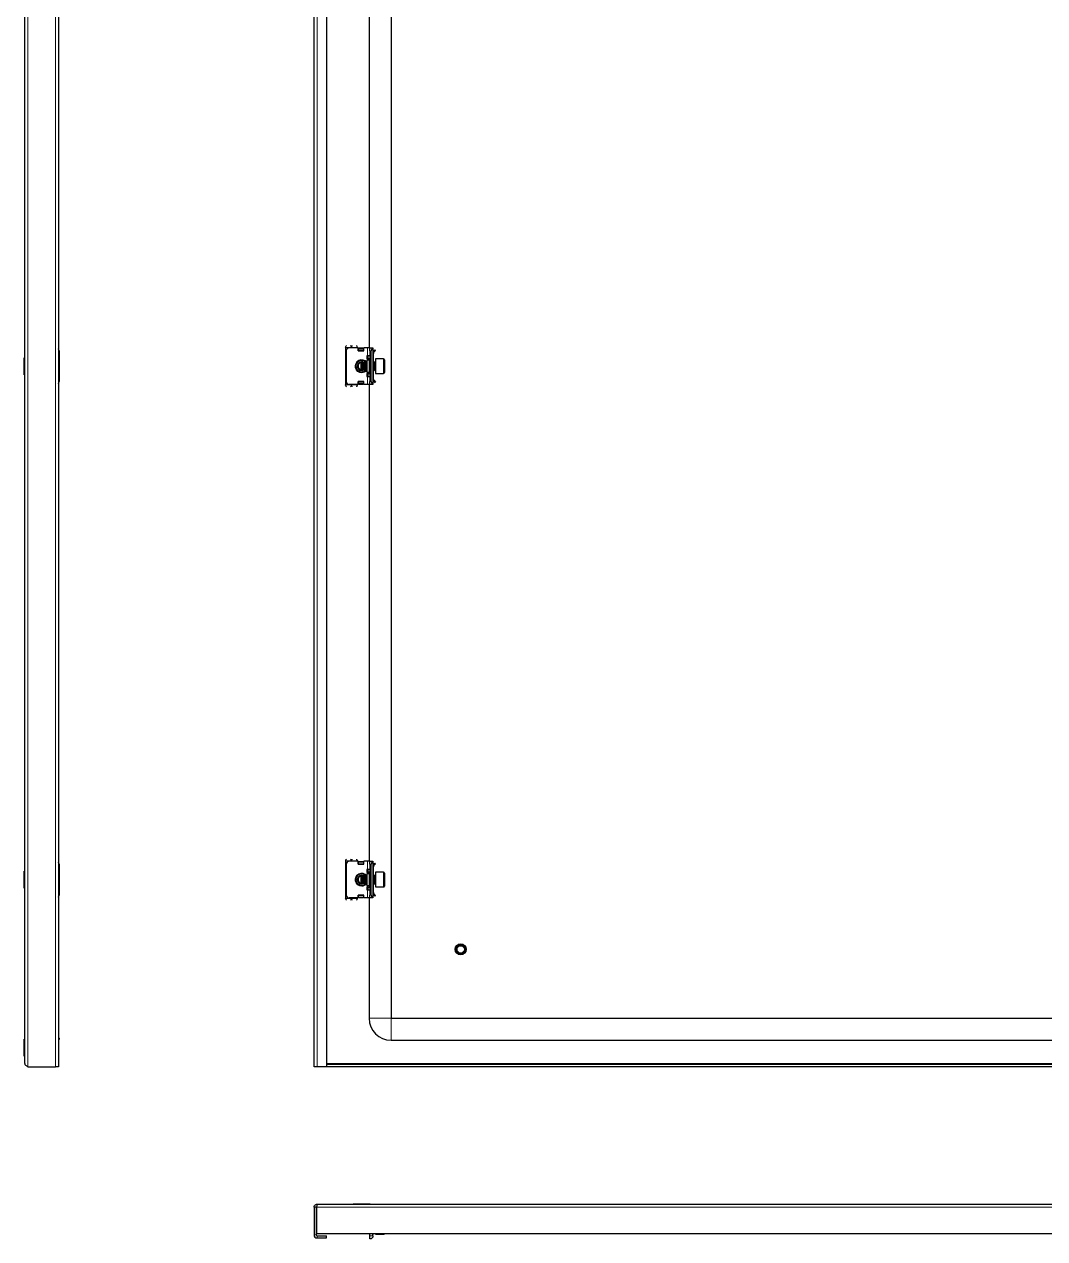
# Model space of a CAD drawing. Header units: millimetres. Extents: x -975 to 2254, y -479 to 1191.
# Drawn here: x 862 to 1558, y -465 to 363 of the extents above; entities that cross this region are included whole.
import ezdxf

# ---------------------------------------------------------------- set-up
doc = ezdxf.new("R2010")
doc.units = ezdxf.units.MM

msp = doc.modelspace()

# ---------------------------------------------------------------- linework, layer by layer
at = {"color": 7, "linetype": 'Continuous', "lineweight": 25}
for p, q in [((862.25, -345.42), (862.25, 1005.38)), ((885.25, 1007.48), (885.25, -347.52)), ((1059.52, -347.52), (1059.52, 1007.48)), ((1068.02, 1007.48), (1068.02, -347.52)), ((1112.02, 974.48), (1112.02, -314.52)), ((1097.02, 517.48), (1097.02, 142.48)), ((1081.02, 142.73), (1081.02, 117.23)), ((1089.52, 142.48), (1083.52, 142.48)), ((1089.02, 142.73), (1089.02, 142.48)), ((1089.52, 142.48), (1089.52, 140.48)), ((1089.72, 142.36), (1089.52, 142.36)), ((1089.72, 140.48), (1089.72, 142.36)), ((1089.77, 142.1), (1090.27, 142.46)), ((1090.27, 142.1), (1089.77, 141.75)), ((1089.77, 141.75), (1089.77, 142.1)), ((1089.77, 140.84), (1089.77, 141.75)), ((1089.77, 140.48), (1089.77, 140.84)), ((1090.27, 142.46), (1090.27, 142.1)), ((1090.27, 142.46), (1092.77, 142.46)), ((1090.27, 142.1), (1092.77, 142.1)), ((1092.77, 142.1), (1092.77, 142.46)), ((1092.77, 142.46), (1093.27, 142.1)), ((1093.27, 141.75), (1092.77, 142.1)), ((1093.27, 142.1), (1093.27, 141.75)), ((1093.27, 141.75), (1093.27, 140.84)), ((1093.27, 140.84), (1093.27, 140.48)), ((1093.52, 140.48), (1093.52, 142.48)), ((1096.02, 142.48), (1093.52, 142.48)), ((1097.52, 142.48), (1096.02, 142.48)), ((1097.52, 140.48), (1097.52, 142.48)), ((1097.52, 142.48), (1099.52, 142.48)), ((1099.52, 142.48), (1099.52, 142.21)), ((1099.52, 142.21), (1099.52, 117.75)), ((1099.52, 141.4), (1099.73, 141.19)), ((1100.1, 140.15), (1101.08, 141.12)), ((1100.46, 139.79), (1101.43, 140.77)), ((1101.08, 141.12), (1101.43, 140.77)), ((862.25, 135.77), (861.95, 135.77)), ((861.95, 127.84), (861.95, 135.77)), ((885.75, 140.48), (885.75, 119.48)), ((1081.52, 140.48), (1081.52, 119.48)), ((1089.52, 140.48), (1093.52, 140.48)), ((1091.82, 132.74), (1091, 132.55)), ((1092.07, 132.98), (1091.52, 132.43)), ((1092.13, 132.98), (1092.07, 132.98)), ((1092.07, 132.98), (1092.07, 127.21)), ((1092.52, 132.43), (1092.13, 132.98)), ((1092.13, 132.98), (1092.13, 131.13)), ((1092.68, 132.66), (1092.31, 132.73)), ((1092.91, 132.98), (1092.52, 132.43)), ((1093.13, 132.98), (1092.91, 132.98)), ((1092.91, 132.98), (1092.91, 131.13)), ((1093.52, 132.43), (1093.13, 132.98)), ((1093.13, 132.98), (1093.13, 131.13)), ((1093.35, 132.67), (1093.59, 132.54)), ((1093.91, 132.98), (1093.52, 132.43)), ((1094.13, 132.98), (1093.91, 132.98)), ((1093.91, 132.98), (1093.91, 131.13)), ((1094.52, 132.43), (1094.13, 132.98)), ((1094.13, 132.98), (1094.13, 131.13)), ((1094.91, 132.98), (1094.52, 132.43)), ((1095.13, 132.98), (1094.91, 132.98)), ((1094.91, 132.98), (1094.91, 131.13)), ((1095.52, 132.43), (1095.13, 132.98)), ((1095.13, 132.98), (1095.13, 131.13)), ((1095.52, 136.98), (1095.52, 134.98)), ((1096.02, 136.98), (1095.52, 136.98)), ((1095.52, 135.23), (1096.52, 135.23)), ((1095.52, 134.98), (1097.19, 134.02)), ((1097.02, 133.98), (1095.52, 133.98)), ((1095.52, 133.98), (1095.52, 125.98)), ((1097.52, 136.98), (1096.02, 136.98)), ((1096.52, 135.23), (1097.02, 135.23)), ((1097.02, 135.23), (1097.02, 134.12)), ((1097.52, 140.48), (1097.52, 119.48)), ((1098.52, 119.48), (1098.52, 140.48)), ((1100.02, 138.73), (1099.52, 138.73)), ((1100.02, 135.23), (1099.52, 135.23)), ((1099.91, 132.98), (1099.52, 132.43)), ((1100.13, 132.98), (1099.91, 132.98)), ((1099.91, 132.98), (1099.91, 131.13)), ((1100.02, 140.48), (1100.02, 140.02)), ((1100.02, 135.23), (1100.02, 138.73)), ((1100.02, 132.98), (1100.02, 135.23)), ((1100.46, 139.79), (1100.1, 140.15)), ((1100.52, 132.43), (1100.13, 132.98)), ((1100.13, 132.98), (1100.13, 131.13)), ((1100.91, 132.98), (1100.52, 132.43)), ((1101.27, 132.98), (1100.91, 132.98)), ((1100.91, 132.98), (1100.91, 131.13)), ((1106.92, 134.98), (1101.52, 134.98)), ((1101.52, 134.98), (1101.52, 125.36)), ((1107.52, 134.38), (1107.52, 125.92)), ((861.95, 124.2), (861.95, 127.84)), ((861.95, 124.2), (862.25, 124.2)), ((1091.52, 132.43), (1091.52, 127.72)), ((1091.52, 127.72), (1091.52, 127.54)), ((1091.52, 127.54), (1092.07, 126.98)), ((1092.07, 127.21), (1092.07, 126.98)), ((1092.07, 126.98), (1092.13, 126.98)), ((1092.13, 131.13), (1092.13, 126.98)), ((1092.13, 126.98), (1092.52, 127.54)), ((1092.52, 132.43), (1092.52, 130.92)), ((1092.52, 130.92), (1092.52, 127.54)), ((1092.52, 127.54), (1092.91, 126.98)), ((1092.91, 131.13), (1092.91, 126.98)), ((1092.91, 126.98), (1093.13, 126.98)), ((1093.13, 131.13), (1093.13, 126.98)), ((1093.13, 126.98), (1093.52, 127.54)), ((1093.59, 127.43), (1093.35, 127.29)), ((1093.52, 132.43), (1093.52, 130.92)), ((1093.52, 130.92), (1093.52, 127.54)), ((1093.52, 127.54), (1093.91, 126.98)), ((1093.91, 131.13), (1093.91, 126.98)), ((1093.91, 126.98), (1094.13, 126.98)), ((1094.13, 131.13), (1094.13, 126.98)), ((1094.13, 126.98), (1094.52, 127.54)), ((1094.52, 132.43), (1094.52, 130.92)), ((1094.52, 130.92), (1094.52, 127.54)), ((1094.52, 127.54), (1094.91, 126.98)), ((1094.91, 131.13), (1094.91, 126.98)), ((1094.91, 126.98), (1095.13, 126.98)), ((1095.13, 131.13), (1095.13, 126.98)), ((1095.13, 126.98), (1095.52, 127.54)), ((1095.52, 125.98), (1097.02, 125.98)), ((1097.19, 125.95), (1095.52, 124.98)), ((1095.52, 124.98), (1095.52, 122.98)), ((1096.52, 124.73), (1095.52, 124.73)), ((1097.02, 124.73), (1096.52, 124.73)), ((1097.02, 125.85), (1097.02, 124.73)), ((1099.52, 127.54), (1099.91, 126.98)), ((1099.52, 124.73), (1100.02, 124.73)), ((1099.91, 131.13), (1099.91, 126.98)), ((1099.91, 126.98), (1100.13, 126.98)), ((1100.02, 124.73), (1100.02, 126.98)), ((1100.02, 121.23), (1100.02, 124.73)), ((1100.13, 131.13), (1100.13, 126.98)), ((1100.13, 126.98), (1100.52, 127.54)), ((1100.52, 132.43), (1100.52, 130.92)), ((1100.52, 130.92), (1100.52, 127.54)), ((1100.52, 127.54), (1100.91, 126.98)), ((1100.91, 131.13), (1100.91, 126.98)), ((1100.91, 126.98), (1101.27, 126.98)), ((1101.52, 125.36), (1101.52, 124.98)), ((1101.52, 124.98), (1106.92, 124.98)), ((1107.52, 125.92), (1107.52, 125.58)), ((1089.52, 117.48), (1083.52, 117.48)), ((1089.02, 117.48), (1089.02, 117.23)), ((1093.52, 119.48), (1089.52, 119.48)), ((1089.52, 119.48), (1089.52, 117.48)), ((1089.52, 117.6), (1089.72, 117.6)), ((1089.72, 117.6), (1089.72, 119.48)), ((1089.77, 119.13), (1089.77, 119.48)), ((1089.77, 118.22), (1089.77, 119.13)), ((1089.77, 118.22), (1090.27, 117.86)), ((1089.77, 117.86), (1089.77, 118.22)), ((1090.27, 117.51), (1089.77, 117.86)), ((1092.77, 117.86), (1090.27, 117.86)), ((1090.27, 117.86), (1090.27, 117.51)), ((1092.77, 117.51), (1090.27, 117.51)), ((1092.77, 117.86), (1093.27, 118.22)), ((1092.77, 117.51), (1092.77, 117.86)), ((1093.27, 117.86), (1092.77, 117.51)), ((1093.27, 119.48), (1093.27, 119.13)), ((1093.27, 119.13), (1093.27, 118.22)), ((1093.27, 118.22), (1093.27, 117.86)), ((1093.52, 117.48), (1093.52, 119.48)), ((1096.02, 117.48), (1093.52, 117.48)), ((1095.52, 122.98), (1096.02, 122.98)), ((1096.02, 122.98), (1097.52, 122.98)), ((1097.52, 117.48), (1096.02, 117.48)), ((1097.02, 117.48), (1097.02, -207.52)), ((1097.52, 117.48), (1097.52, 119.48)), ((1099.52, 117.48), (1097.52, 117.48)), ((1100.02, 121.23), (1099.52, 121.23)), ((1099.73, 118.78), (1099.52, 118.57)), ((1099.52, 117.75), (1099.52, 117.48)), ((1100.02, 119.48), (1100.02, 119.88)), ((1100.46, 120.17), (1100.1, 119.82)), ((1100.1, 119.82), (1101.08, 118.84)), ((1100.46, 120.17), (1101.43, 119.2)), ((1101.08, 118.84), (1101.43, 119.2)), ((862.25, -214.23), (861.95, -214.23)), ((861.95, -222.16), (861.95, -214.23)), ((885.75, -209.52), (885.75, -230.52)), ((1081.02, -207.27), (1081.02, -232.77)), ((1081.52, -209.52), (1081.52, -230.52)), ((1089.52, -207.52), (1083.52, -207.52)), ((1089.02, -207.27), (1089.02, -207.52)), ((1089.52, -207.52), (1089.52, -209.52)), ((1089.72, -207.64), (1089.52, -207.64)), ((1089.52, -209.52), (1093.52, -209.52)), ((1089.72, -209.52), (1089.72, -207.64)), ((1089.77, -207.9), (1090.27, -207.54)), ((1090.27, -207.9), (1089.77, -208.25)), ((1089.77, -208.25), (1089.77, -207.9)), ((1089.77, -209.16), (1089.77, -208.25)), ((1089.77, -209.52), (1089.77, -209.16)), ((1090.27, -207.54), (1090.27, -207.9)), ((1090.27, -207.54), (1092.77, -207.54)), ((1090.27, -207.9), (1092.77, -207.9)), ((1092.77, -207.9), (1092.77, -207.54)), ((1092.77, -207.54), (1093.27, -207.9)), ((1093.27, -208.25), (1092.77, -207.9)), ((1093.27, -207.9), (1093.27, -208.25)), ((1093.27, -208.25), (1093.27, -209.16)), ((1093.27, -209.16), (1093.27, -209.52)), ((1096.02, -207.52), (1093.52, -207.52)), ((1093.52, -209.52), (1093.52, -207.52)), ((1095.52, -213.02), (1095.52, -215.02)), ((1096.02, -213.02), (1095.52, -213.02)), ((1095.52, -214.77), (1096.52, -214.77)), ((1095.52, -215.02), (1097.19, -215.98)), ((1097.52, -207.52), (1096.02, -207.52)), ((1097.52, -213.02), (1096.02, -213.02)), ((1096.52, -214.77), (1097.02, -214.77)), ((1097.02, -214.77), (1097.02, -215.88)), ((1097.52, -209.52), (1097.52, -207.52)), ((1097.52, -207.52), (1099.52, -207.52)), ((1097.52, -209.52), (1097.52, -230.52)), ((1098.52, -230.52), (1098.52, -209.52)), ((1099.52, -207.52), (1099.52, -207.79)), ((1099.52, -207.79), (1099.52, -232.25)), ((1099.52, -208.6), (1099.73, -208.81)), ((1100.02, -211.27), (1099.52, -211.27)), ((1100.02, -214.77), (1099.52, -214.77)), ((1100.02, -209.52), (1100.02, -209.98)), ((1100.02, -214.77), (1100.02, -211.27)), ((1100.02, -217.02), (1100.02, -214.77)), ((1100.1, -209.85), (1101.08, -208.88)), ((1100.46, -210.21), (1100.1, -209.85)), ((1100.46, -210.21), (1101.43, -209.23)), ((1101.08, -208.88), (1101.43, -209.23)), ((1106.92, -215.02), (1101.52, -215.02)), ((1101.52, -215.02), (1101.52, -224.64)), ((861.95, -225.8), (861.95, -222.16)), ((1091.82, -217.26), (1091, -217.45)), ((1092.07, -217.02), (1091.52, -217.57)), ((1091.52, -217.57), (1091.52, -222.28)), ((1091.52, -222.28), (1091.52, -222.46)), ((1091.52, -222.46), (1092.07, -223.02)), ((1092.13, -217.02), (1092.07, -217.02)), ((1092.07, -217.02), (1092.07, -222.79)), ((1092.07, -222.79), (1092.07, -223.02)), ((1092.07, -223.02), (1092.13, -223.02)), ((1092.52, -217.57), (1092.13, -217.02)), ((1092.13, -217.02), (1092.13, -218.87)), ((1092.13, -218.87), (1092.13, -223.02)), ((1092.13, -223.02), (1092.52, -222.46)), ((1092.68, -217.34), (1092.31, -217.27)), ((1092.91, -217.02), (1092.52, -217.57)), ((1092.52, -217.57), (1092.52, -219.08)), ((1092.52, -219.08), (1092.52, -222.46)), ((1092.52, -222.46), (1092.91, -223.02)), ((1093.13, -217.02), (1092.91, -217.02)), ((1092.91, -217.02), (1092.91, -218.87)), ((1092.91, -218.87), (1092.91, -223.02)), ((1092.91, -223.02), (1093.13, -223.02)), ((1093.52, -217.57), (1093.13, -217.02)), ((1093.13, -217.02), (1093.13, -218.87)), ((1093.13, -218.87), (1093.13, -223.02)), ((1093.13, -223.02), (1093.52, -222.46)), ((1093.35, -217.33), (1093.59, -217.46)), ((1093.59, -222.57), (1093.35, -222.71)), ((1093.91, -217.02), (1093.52, -217.57)), ((1093.52, -217.57), (1093.52, -219.08)), ((1093.52, -219.08), (1093.52, -222.46)), ((1093.52, -222.46), (1093.91, -223.02)), ((1094.13, -217.02), (1093.91, -217.02)), ((1093.91, -217.02), (1093.91, -218.87)), ((1093.91, -218.87), (1093.91, -223.02)), ((1093.91, -223.02), (1094.13, -223.02)), ((1094.52, -217.57), (1094.13, -217.02)), ((1094.13, -217.02), (1094.13, -218.87)), ((1094.13, -218.87), (1094.13, -223.02)), ((1094.13, -223.02), (1094.52, -222.46)), ((1094.91, -217.02), (1094.52, -217.57)), ((1094.52, -217.57), (1094.52, -219.08)), ((1094.52, -219.08), (1094.52, -222.46)), ((1094.52, -222.46), (1094.91, -223.02)), ((1095.13, -217.02), (1094.91, -217.02)), ((1094.91, -217.02), (1094.91, -218.87)), ((1094.91, -218.87), (1094.91, -223.02)), ((1094.91, -223.02), (1095.13, -223.02)), ((1095.52, -217.57), (1095.13, -217.02)), ((1095.13, -217.02), (1095.13, -218.87)), ((1095.13, -218.87), (1095.13, -223.02)), ((1095.13, -223.02), (1095.52, -222.46)), ((1097.02, -216.02), (1095.52, -216.02)), ((1095.52, -216.02), (1095.52, -224.02)), ((1099.91, -217.02), (1099.52, -217.57)), ((1099.52, -222.46), (1099.91, -223.02)), ((1100.13, -217.02), (1099.91, -217.02)), ((1099.91, -217.02), (1099.91, -218.87)), ((1099.91, -218.87), (1099.91, -223.02)), ((1099.91, -223.02), (1100.13, -223.02)), ((1100.02, -225.27), (1100.02, -223.02)), ((1100.52, -217.57), (1100.13, -217.02)), ((1100.13, -217.02), (1100.13, -218.87)), ((1100.13, -218.87), (1100.13, -223.02)), ((1100.13, -223.02), (1100.52, -222.46)), ((1100.91, -217.02), (1100.52, -217.57)), ((1100.52, -217.57), (1100.52, -219.08)), ((1100.52, -219.08), (1100.52, -222.46)), ((1100.52, -222.46), (1100.91, -223.02)), ((1101.27, -217.02), (1100.91, -217.02)), ((1100.91, -217.02), (1100.91, -218.87)), ((1100.91, -218.87), (1100.91, -223.02)), ((1100.91, -223.02), (1101.27, -223.02)), ((1107.52, -215.62), (1107.52, -224.08)), ((861.95, -225.8), (862.25, -225.8)), ((1093.52, -230.52), (1089.52, -230.52)), ((1089.52, -230.52), (1089.52, -232.52)), ((1089.72, -232.4), (1089.72, -230.52)), ((1089.77, -230.87), (1089.77, -230.52)), ((1089.77, -231.78), (1089.77, -230.87)), ((1093.27, -230.52), (1093.27, -230.87)), ((1093.27, -230.87), (1093.27, -231.78)), ((1093.52, -232.52), (1093.52, -230.52)), ((1095.52, -224.02), (1097.02, -224.02)), ((1097.19, -224.05), (1095.52, -225.02)), ((1095.52, -225.02), (1095.52, -227.02)), ((1096.52, -225.27), (1095.52, -225.27)), ((1095.52, -227.02), (1096.02, -227.02)), ((1096.02, -227.02), (1097.52, -227.02)), ((1097.02, -225.27), (1096.52, -225.27)), ((1097.02, -224.15), (1097.02, -225.27)), ((1097.52, -232.52), (1097.52, -230.52)), ((1099.52, -225.27), (1100.02, -225.27)), ((1100.02, -228.77), (1099.52, -228.77)), ((1099.73, -231.22), (1099.52, -231.43)), ((1100.02, -228.77), (1100.02, -225.27)), ((1100.02, -230.52), (1100.02, -230.12)), ((1100.46, -229.83), (1100.1, -230.18)), ((1100.1, -230.18), (1101.08, -231.16)), ((1100.46, -229.83), (1101.43, -230.8)), ((1101.08, -231.16), (1101.43, -230.8)), ((1101.52, -224.64), (1101.52, -225.02)), ((1101.52, -225.02), (1106.92, -225.02)), ((1107.52, -224.08), (1107.52, -224.42)), ((1089.52, -232.52), (1083.52, -232.52)), ((1089.02, -232.52), (1089.02, -232.77)), ((1089.52, -232.4), (1089.72, -232.4)), ((1089.77, -231.78), (1090.27, -232.14)), ((1089.77, -232.14), (1089.77, -231.78)), ((1090.27, -232.49), (1089.77, -232.14)), ((1092.77, -232.14), (1090.27, -232.14)), ((1090.27, -232.14), (1090.27, -232.49)), ((1092.77, -232.49), (1090.27, -232.49)), ((1092.77, -232.14), (1093.27, -231.78)), ((1092.77, -232.49), (1092.77, -232.14)), ((1093.27, -232.14), (1092.77, -232.49)), ((1093.27, -231.78), (1093.27, -232.14)), ((1096.02, -232.52), (1093.52, -232.52)), ((1097.52, -232.52), (1096.02, -232.52)), ((1097.02, -232.52), (1097.02, -314.52)), ((1099.52, -232.52), (1097.52, -232.52)), ((1099.52, -232.25), (1099.52, -232.52)), ((1112.02, -314.52), (2201.02, -314.52)), ((862.25, -328.73), (861.95, -328.73)), ((861.95, -340.3), (861.95, -328.73)), ((885.75, -328.02), (885.25, -327.52)), ((885.75, -329.02), (885.25, -329.02)), ((885.75, -328.02), (885.75, -329.02)), ((1112.02, -329.52), (1644.02, -329.52)), ((861.95, -340.3), (862.25, -340.3)), ((864.35, -347.52), (883.15, -347.52)), ((885.25, -347.52), (883.15, -347.52)), ((1061.62, -347.52), (1059.52, -347.52)), ((1068.02, -347.52), (1061.62, -347.52)), ((2245.02, -346.02), (1068.02, -346.02)), ((2245.02, -347.52), (1068.02, -347.52)), ((1061.02, -443.36), (1059.52, -443.36)), ((1059.52, -443.36), (1059.52, -462.16)), ((1061.02, -443.36), (1061.02, -462.16)), ((1061.22, -443.36), (1061.22, -461.26)), ((1061.62, -441.26), (2251.42, -441.26)), ((1086.23, -440.96), (1086.23, -441.26)), ((1086.23, -440.96), (1097.8, -440.96)), ((1097.8, -441.26), (1097.8, -440.96)), ((1061.22, -461.26), (2251.82, -461.26)), ((1061.62, -462.76), (1068.02, -462.76)), ((1068.02, -464.26), (1068.02, -462.76)), ((1097.52, -462.76), (1097.52, -461.26)), ((1097.52, -464.76), (1097.52, -462.76)), ((1099.52, -462.76), (1099.52, -461.26)), ((1100.02, -461.76), (1099.52, -461.76)), ((1099.52, -462.76), (1099.52, -463.76)), ((1101.52, -461.26), (1101.52, -461.76)), ((1101.52, -461.76), (1106.92, -461.76)), ((1061.62, -464.26), (1068.02, -464.26)), ((1098.52, -464.76), (1097.52, -464.76)), ((1098.52, -464.76), (1099.52, -463.76))]:
    msp.add_line(p, q, dxfattribs=at)
at = {"color": 8, "linetype": 'Continuous', "lineweight": 18}
for p, q in [((864.35, -347.52), (864.35, 1007.48)), ((883.15, -347.52), (883.15, 1007.48)), ((1061.62, 1007.48), (1061.62, -347.52)), ((1081.02, 142.73), (1085.02, 142.73)), ((1085.02, 142.73), (1089.02, 142.73)), ((1093.27, 140.84), (1089.77, 140.84)), ((1096.02, 142.48), (1096.02, 136.98)), ((1099.52, 140.98), (1099.73, 141.19)), ((1096.52, 136.98), (1096.52, 135.23)), ((1097.02, 125.98), (1097.02, 133.98)), ((1098.52, 140.48), (1097.52, 140.48)), ((1099.52, 140.48), (1100.02, 140.48)), ((1101.27, 126.98), (1101.27, 132.98)), ((1106.92, 125.36), (1106.92, 134.98)), ((1096.52, 124.73), (1096.52, 122.98)), ((1106.92, 124.98), (1106.92, 125.36)), ((1081.02, 117.23), (1085.02, 117.23)), ((1089.02, 117.23), (1085.02, 117.23)), ((1089.77, 119.13), (1093.27, 119.13)), ((1096.02, 122.98), (1096.02, 117.48)), ((1097.52, 119.48), (1098.52, 119.48)), ((1099.52, 119.48), (1100.02, 119.48)), ((1099.52, 118.98), (1099.73, 118.78)), ((1081.02, -207.27), (1085.02, -207.27)), ((1085.02, -207.27), (1089.02, -207.27)), ((1093.27, -209.16), (1089.77, -209.16)), ((1096.02, -207.52), (1096.02, -213.02)), ((1096.52, -213.02), (1096.52, -214.77)), ((1098.52, -209.52), (1097.52, -209.52)), ((1099.52, -209.02), (1099.73, -208.81)), ((1099.52, -209.52), (1100.02, -209.52)), ((1106.92, -224.64), (1106.92, -215.02)), ((1097.02, -224.02), (1097.02, -216.02)), ((1101.27, -223.02), (1101.27, -217.02)), ((1089.77, -230.87), (1093.27, -230.87)), ((1096.02, -227.02), (1096.02, -232.52)), ((1096.52, -225.27), (1096.52, -227.02)), ((1097.52, -230.52), (1098.52, -230.52)), ((1099.52, -230.52), (1100.02, -230.52)), ((1099.52, -231.02), (1099.73, -231.22)), ((1106.92, -225.02), (1106.92, -224.64)), ((1081.02, -232.77), (1085.02, -232.77)), ((1089.02, -232.77), (1085.02, -232.77)), ((1112.02, -314.52), (1097.02, -314.52)), ((1112.02, -314.52), (1112.02, -329.52)), ((2245.02, -345.42), (1068.02, -345.42)), ((1061.22, -443.36), (2251.82, -443.36)), ((1061.02, -462.16), (1059.52, -462.16)), ((1061.62, -462.76), (1061.62, -464.26)), ((1097.52, -462.76), (1099.52, -462.76)), ((1106.92, -461.76), (1106.92, -461.26))]:
    msp.add_line(p, q, dxfattribs=at)
at = {"color": 7, "linetype": 'Continuous', "lineweight": 25, "flags": 128}
for points in [[(1092.31, 127.24), (1092.55, 127.28), (1092.68, 127.3)], [(1092.31, -222.76), (1092.55, -222.72), (1092.68, -222.7)]]:
    msp.add_lwpolyline(points, dxfattribs=at)
at = {"color": 7, "linetype": 'Continuous', "lineweight": 25}
for radius in [3.75, 3, 2.5]:
    msp.add_circle((1159.52, -267.52), radius, dxfattribs=at)
for centre, radius, start, end in [((883.75, 140.48), 2, 0, 41.40962), ((1083.52, 140.48), 2, 90, 180), ((1100.52, 140.48), 2, 120, 180), ((1099.02, 140.48), 1, 0, 45), ((1092.02, 129.98), 4, 45.71765, 270), ((1092.02, 129.98), 3, 74.33161, 285.66839), ((1092.02, 129.98), 2.76, 111.7574, 265.98739), ((1097.02, 134.48), 0.5, 270, 360), ((1101.27, 133.23), 0.25, 270, 0), ((1106.92, 134.38), 0.6, 0, 90), ((1092.02, 129.98), 2.45, 101.79772, 201.7574), ((1092.02, 129.98), 2.45, 201.7574, 258.20228), ((1092.02, 129.98), 4, 270, 314.28235), ((1097.02, 125.48), 0.5, 0, 90), ((1101.27, 126.73), 0.25, 360, 90), ((1106.92, 125.58), 0.6, 270, 360), ((883.75, 119.48), 2, 318.59038, 0), ((1083.52, 119.48), 2, 180, 270), ((1100.52, 119.48), 2, 180, 240), ((1099.02, 119.48), 1, 315, 0), ((883.75, -209.52), 2, 0, 41.40962), ((1083.52, -209.52), 2, 90, 180), ((1100.52, -209.52), 2, 120, 180), ((1099.02, -209.52), 1, 0, 45), ((1106.92, -215.62), 0.6, 0, 90), ((1092.02, -220.02), 4, 45.71765, 270), ((1092.02, -220.02), 3, 74.33161, 285.66839), ((1092.02, -220.02), 2.76, 111.7574, 265.98739), ((1092.02, -220.02), 2.45, 101.79772, 201.7574), ((1092.02, -220.02), 2.45, 201.7574, 258.20228), ((1092.02, -220.02), 4, 270, 314.28235), ((1097.02, -215.52), 0.5, 270, 0), ((1101.27, -216.77), 0.25, 270, 0), ((1101.27, -223.27), 0.25, 360, 90), ((883.75, -230.52), 2, 318.59038, 0), ((1083.52, -230.52), 2, 180, 270), ((1097.02, -224.52), 0.5, 0, 90), ((1100.52, -230.52), 2, 180, 240), ((1099.02, -230.52), 1, 315, 0), ((1106.92, -224.42), 0.6, 270, 360), ((1112.02, -314.52), 15, 180, 270), ((1061.62, -462.16), 2.1, 180, 270), ((1061.62, -462.16), 0.6, 180, 270), ((1106.92, -461.16), 0.6, 270, 350.40593)]:
    msp.add_arc(centre, radius, start, end, dxfattribs=at)
at = {"color": 8, "linetype": 'Continuous', "lineweight": 18}
for centre, start, end in [((1092.02, 129.98), 38.94244, 270), ((1092.02, 129.98), 270, 321.05756), ((1092.02, -220.02), 38.94244, 270), ((1092.02, -220.02), 270, 321.05756)]:
    msp.add_arc(centre, 4.5, start, end, dxfattribs=at)
at = {"color": 7, "linetype": 'Continuous', "lineweight": 25}
for points, knots in [([(1081.02, 142.73), (1081.11, 142.98), (1081.3, 143.46), (1081.49, 143.86), (1081.59, 144.06)], [0, 0, 0, 0, 0.502065, 1, 1, 1, 1]), ([(1084.45, 144.05), (1084.53, 143.89), (1084.7, 143.54), (1084.89, 143.05), (1085, 142.77), (1085.02, 142.73)], [0, 0, 0, 0, 0.415483, 0.917152, 1, 1, 1, 1]), ([(1085.02, 142.73), (1085.11, 142.98), (1085.3, 143.46), (1085.49, 143.86), (1085.59, 144.06)], [0, 0, 0, 0, 0.502065, 1, 1, 1, 1]), ([(1088.45, 144.05), (1088.53, 143.89), (1088.7, 143.54), (1088.89, 143.05), (1089, 142.77), (1089.02, 142.73)], [0, 0, 0, 0, 0.4154826, 0.9171518, 1, 1, 1, 1]), ([(1100.1, 140.15), (1099.95, 139.96), (1099.65, 139.58), (1099.52, 139.05), (1099.52, 138.77), (1099.52, 138.73)], [0, 0, 0, 0, 0.461863, 0.923726, 1, 1, 1, 1]), ([(1100.46, 139.79), (1100.34, 139.64), (1100.15, 139.42), (1100.04, 139.04), (1100.02, 138.84), (1100.02, 138.73)], [0, 0, 0, 0, 0.485042, 0.738404, 1, 1, 1, 1]), ([(1081.59, 115.92), (1081.51, 116.08), (1081.34, 116.42), (1081.14, 116.91), (1081.03, 117.19), (1081.02, 117.23)], [0, 0, 0, 0, 0.415483, 0.917152, 1, 1, 1, 1]), ([(1085.02, 117.23), (1084.92, 116.99), (1084.73, 116.5), (1084.54, 116.11), (1084.45, 115.91)], [0, 0, 0, 0, 0.502065, 1, 1, 1, 1]), ([(1085.59, 115.92), (1085.51, 116.08), (1085.34, 116.42), (1085.14, 116.91), (1085.03, 117.19), (1085.02, 117.23)], [0, 0, 0, 0, 0.415483, 0.917152, 1, 1, 1, 1]), ([(1089.02, 117.23), (1088.97, 117.11), (1088.88, 116.87), (1088.73, 116.52), (1088.59, 116.19), (1088.49, 116), (1088.45, 115.91)], [0, 0, 0, 0, 0.247454, 0.50208, 0.749534, 1, 1, 1, 1]), ([(1099.52, 121.23), (1099.54, 120.99), (1099.59, 120.51), (1099.88, 120.05), (1100.08, 119.85), (1100.1, 119.82)], [0, 0, 0, 0, 0.461863, 0.923726, 1, 1, 1, 1]), ([(1100.02, 121.23), (1100.04, 121.04), (1100.07, 120.75), (1100.26, 120.4), (1100.39, 120.25), (1100.46, 120.17)], [0, 0, 0, 0, 0.4850424, 0.7384039, 1, 1, 1, 1]), ([(1081.02, -207.27), (1081.11, -207.02), (1081.3, -206.54), (1081.49, -206.14), (1081.59, -205.94)], [0, 0, 0, 0, 0.502065, 1, 1, 1, 1]), ([(1084.45, -205.95), (1084.53, -206.11), (1084.7, -206.46), (1084.89, -206.95), (1085, -207.23), (1085.02, -207.27)], [0, 0, 0, 0, 0.415483, 0.917152, 1, 1, 1, 1]), ([(1085.02, -207.27), (1085.11, -207.02), (1085.3, -206.54), (1085.49, -206.14), (1085.59, -205.94)], [0, 0, 0, 0, 0.5020654, 1, 1, 1, 1]), ([(1088.45, -205.95), (1088.53, -206.11), (1088.7, -206.46), (1088.89, -206.95), (1089, -207.23), (1089.02, -207.27)], [0, 0, 0, 0, 0.415483, 0.917152, 1, 1, 1, 1]), ([(1100.1, -209.85), (1099.95, -210.04), (1099.65, -210.42), (1099.52, -210.95), (1099.52, -211.23), (1099.52, -211.27)], [0, 0, 0, 0, 0.461863, 0.923726, 1, 1, 1, 1]), ([(1100.46, -210.21), (1100.34, -210.36), (1100.15, -210.58), (1100.04, -210.96), (1100.02, -211.16), (1100.02, -211.27)], [0, 0, 0, 0, 0.4850424, 0.7384039, 1, 1, 1, 1]), ([(1099.52, -228.77), (1099.54, -229.01), (1099.59, -229.49), (1099.88, -229.95), (1100.08, -230.15), (1100.1, -230.18)], [0, 0, 0, 0, 0.461863, 0.923726, 1, 1, 1, 1]), ([(1100.02, -228.77), (1100.04, -228.96), (1100.07, -229.25), (1100.26, -229.6), (1100.39, -229.75), (1100.46, -229.83)], [0, 0, 0, 0, 0.4850424, 0.7384039, 1, 1, 1, 1]), ([(1081.59, -234.08), (1081.51, -233.92), (1081.34, -233.58), (1081.14, -233.09), (1081.03, -232.81), (1081.02, -232.77)], [0, 0, 0, 0, 0.4154826, 0.9171518, 1, 1, 1, 1]), ([(1085.02, -232.77), (1084.92, -233.01), (1084.73, -233.5), (1084.54, -233.89), (1084.45, -234.09)], [0, 0, 0, 0, 0.502065, 1, 1, 1, 1]), ([(1085.59, -234.08), (1085.51, -233.92), (1085.34, -233.58), (1085.14, -233.09), (1085.03, -232.81), (1085.02, -232.77)], [0, 0, 0, 0, 0.4154826, 0.9171518, 1, 1, 1, 1]), ([(1089.02, -232.77), (1088.97, -232.89), (1088.88, -233.13), (1088.73, -233.48), (1088.59, -233.81), (1088.49, -234), (1088.45, -234.09)], [0, 0, 0, 0, 0.247454, 0.50208, 0.749534, 1, 1, 1, 1]), ([(862.25, -345.42), (862.25, -345.59), (862.31, -345.77), (862.52, -346.12), (862.67, -346.29), (863.06, -346.64), (863.29, -346.82), (863.8, -347.17), (864.07, -347.34), (864.35, -347.52)], [0, 0, 0, 0, 0.25, 0.25, 0.5, 0.5, 0.75, 0.75, 1, 1, 1, 1]), ([(1059.52, -443.36), (1059.52, -443.09), (1059.57, -442.82), (1059.78, -442.31), (1059.94, -442.08), (1060.33, -441.68), (1060.56, -441.53), (1061.07, -441.32), (1061.34, -441.26), (1061.62, -441.26)], [0, 0, 0, 0, 0.25, 0.25, 0.5, 0.5, 0.75, 0.75, 1, 1, 1, 1]), ([(1061.02, -443.36), (1061.03, -443.29), (1061.05, -443.13), (1061.15, -442.94), (1061.25, -442.91), (1061.28, -442.9)], [0, 0, 0, 0, 0.432796, 0.865566, 1, 1, 1, 1]), ([(1061.62, -441.26), (1061.58, -441.26), (1061.55, -441.32), (1061.48, -441.53), (1061.45, -441.69), (1061.38, -442.07), (1061.35, -442.31), (1061.28, -442.81), (1061.25, -443.09), (1061.22, -443.36)], [0, 0, 0, 0, 0.25, 0.25, 0.5, 0.5, 0.75, 0.75, 1, 1, 1, 1]), ([(1099.93, -461.26), (1099.84, -461.32), (1099.61, -461.47), (1099.52, -461.64), (1099.52, -461.75), (1099.52, -461.76)], [0, 0, 0, 0, 0.331346, 0.905226, 1, 1, 1, 1]), ([(1100.33, -461.26), (1100.26, -461.32), (1100.13, -461.44), (1100.04, -461.6), (1100.02, -461.71), (1100.02, -461.76)], [0, 0, 0, 0, 0.360365, 0.675069, 1, 1, 1, 1])]:
    msp.add_open_spline(points, degree=3, knots=knots, dxfattribs=at)

doc.saveas('drawing.dxf')
